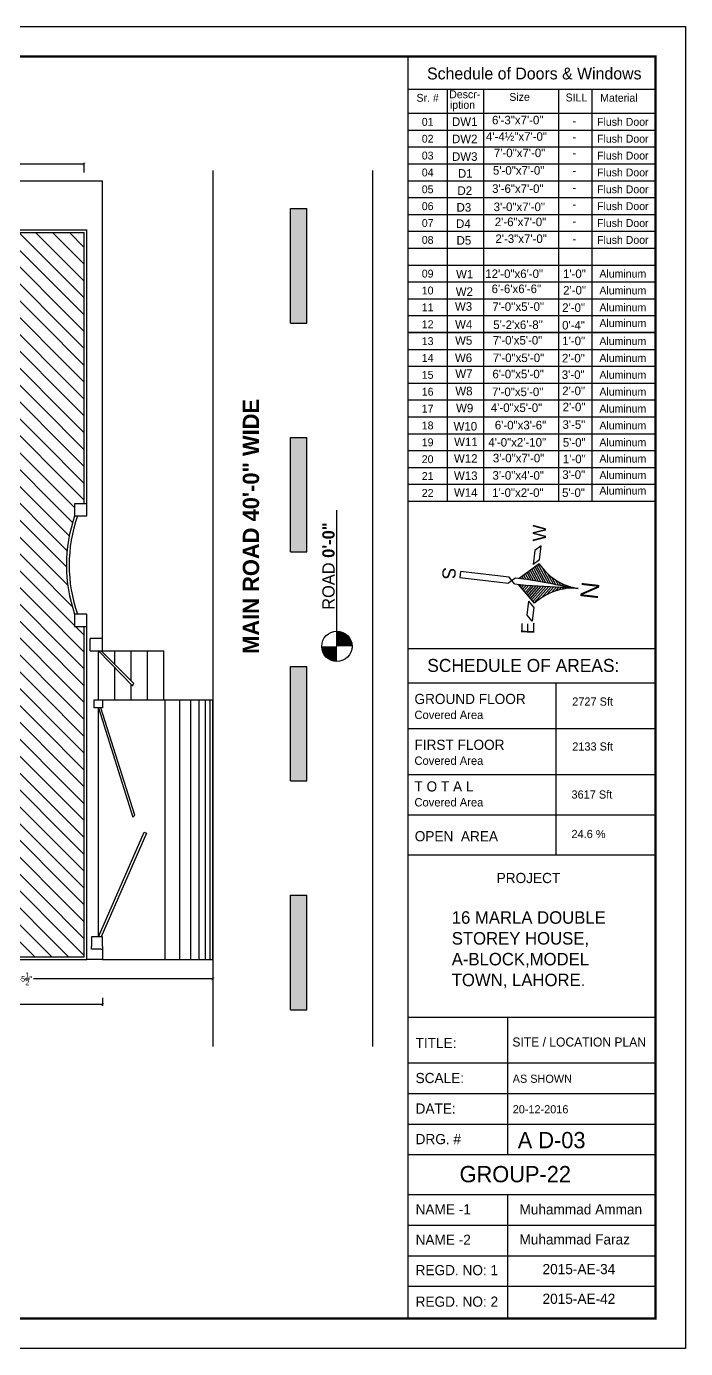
# Model space of a CAD drawing. Extents: x 10753 to 18704, y -5361 to 1140.
# Drawn here: x 12210 to 12694, y -2716 to -1746 of the extents above; entities that cross this region are included whole.
import ezdxf
from ezdxf.enums import TextEntityAlignment as Align

# ---------------------------------------------------------------- set-up
doc = ezdxf.new("R2010")
doc.units = 0
doc.header["$LTSCALE"] = 30
doc.header["$MEASUREMENT"] = 0
doc.header["$PDMODE"] = 3
doc.layers.get('0').update_dxf_attribs({"linetype": 'CONTINUOUS'})
doc.layers.get('DEFPOINTS').update_dxf_attribs({"linetype": 'CONTINUOUS'})
doc.layers.add('BARS', color=1, linetype='CONTINUOUS', lineweight=18)
for name, color, linetype in [('CEILING SECTION', 33, 'CONTINUOUS'), ('DM', 210, 'CONTINUOUS'), ('DW', 60, 'CONTINUOUS'), ('SEAL', 1, 'CONTINUOUS'), ('stairs terrace', 1, 'CONTINUOUS'), ('TEXT', 13, 'CONTINUOUS'), ('Walls Hatch', 51, 'CONTINUOUS'), ('WL', 9, 'CONTINUOUS')]:
    doc.layers.add(name, color=color, linetype=linetype)
doc.styles.add('EE', font='eurr____.ttf')
doc.styles.add('ROMAND', font='stylu.ttf', dxfattribs={"height": 2})
doc.styles.add('SEAL TEXT', font='stylu.ttf', dxfattribs={"height": 6})
doc.styles.get("Standard").update_dxf_attribs({"font": 'stylu.ttf', "height": 3})
doc.styles.add('Work Dim', font='stylu.ttf', dxfattribs={"height": 4})
doc.dimstyles.new('dim small', dxfattribs={"dimtxt": 4, "dimasz": 2, "dimexe": 1, "dimexo": 3, "dimgap": 0.09375, "dimtad": 0, "dimdec": 1, "dimzin": 0, "dimdsep": 46, "dimlunit": 4, "dimtxsty": 'Work Dim', "dimblk1": 'ARCHTICK', "dimblk2": 'ARCHTICK', "dimsah": 1, "dimcen": 0.09375, "dimclrd": 256, "dimclre": 256, "dimclrt": 3, "dimadec": 0, "dimazin": 0, "dimtfac": 1, "dimtdec": 1, "dimtofl": 0, "dimtmove": 1, "dimatfit": 3, "dimldrblk": 'ARCHTICK', "dimfxl": 6, "dimfxlon": 1, "dimtolj": 1, "dimtzin": 0, "dimarcsym": 0})

# ---------------------------------------------------------------- blocks, each defined once
blk = doc.blocks.new('_ArchTick')
at = {"color": 0, "linetype": 'ByBlock', "const_width": 0.15}
blk.add_lwpolyline([(-0.5, -0.5), (0.5, 0.5)], dxfattribs=at)
blk = doc.blocks.new('*D716')
at = {"layer": 'DEFPOINTS', "color": 0, "transparency": 16777216}
for p in [(12252.77278182469, -1846.759598402774), (11731.27278182469, -1860.338668866759), (12252.77278182469, -1860.338668866759)]:
    blk.add_point(p, dxfattribs=at)
at = {"layer": 'DM', "lineweight": -2, "transparency": 16777216}
for p, q in [((11731.27278182469, -1852.759598402774), (11731.27278182469, -1845.759598402774)), ((11731.27278182469, -1846.759598402774), (11955.09786598727, -1846.759598402774)), ((12252.77278182469, -1846.759598402774), (11974.50059292724, -1846.759598402774)), ((12252.77278182469, -1852.759598402774), (12252.77278182469, -1845.759598402774))]:
    blk.add_line(p, q, dxfattribs=at)
at = {"layer": 'DM', "lineweight": -2, "transparency": 16777216, "xscale": 2, "yscale": 2, "zscale": 2, "rotation": 180}
blk.add_blockref('_ArchTick', (11731.27278182469, -1846.759598402774), dxfattribs=at)
at = {"layer": 'DM', "lineweight": -2, "transparency": 16777216, "xscale": 2, "yscale": 2, "zscale": 2}
blk.add_blockref('_ArchTick', (12252.77278182469, -1846.759598402774), dxfattribs=at)
at = {"layer": 'DM', "color": 3, "transparency": 16777216, "insert": (11964.79922945726, -1846.759598402774), "char_height": 4, "attachment_point": 5, "style": 'Work Dim'}
blk.add_mtext('\\A1;43\'-5{\\H1.000000x;\\S1/2;}"', dxfattribs=at)
blk = doc.blocks.new('*D717')
at = {"layer": 'DEFPOINTS', "color": 0, "transparency": 16777216}
for p in [(12053.77278182469, -2430.437956256723), (12347.18736365891, -2430.437956256723), (12347.18736365891, -2444.602920079489)]:
    blk.add_point(p, dxfattribs=at)
at = {"layer": 'DM', "lineweight": -2, "transparency": 16777216}
for p, q in [((12053.77278182469, -2438.602920079489), (12053.77278182469, -2445.602920079489)), ((12053.77278182469, -2444.602920079489), (12196.49025262007, -2444.602920079489)), ((12347.18736365891, -2444.602920079489), (12215.5064495454, -2444.602920079489)), ((12347.18736365891, -2438.602920079489), (12347.18736365891, -2445.602920079489))]:
    blk.add_line(p, q, dxfattribs=at)
at = {"layer": 'DM', "lineweight": -2, "transparency": 16777216, "xscale": 2, "yscale": 2, "zscale": 2, "rotation": 180}
blk.add_blockref('_ArchTick', (12053.77278182469, -2444.602920079489), dxfattribs=at)
at = {"layer": 'DM', "lineweight": -2, "transparency": 16777216, "xscale": 2, "yscale": 2, "zscale": 2}
blk.add_blockref('_ArchTick', (12347.18736365891, -2444.602920079489), dxfattribs=at)
at = {"layer": 'DM', "color": 3, "transparency": 16777216, "insert": (12205.99835108274, -2444.602920079489), "char_height": 4, "attachment_point": 5, "style": 'Work Dim'}
blk.add_mtext('\\A1;24\'-5{\\H1.000000x;\\S1/2;}"', dxfattribs=at)
blk = doc.blocks.new('*D797')
at = {"layer": 'DEFPOINTS', "color": 0, "transparency": 16777216}
for p in [(11348.77278182469, -2455.584975075016), (11348.77278182469, -2463.316482712105), (12266.21028182469, -2455.584975075041)]:
    blk.add_point(p, dxfattribs=at)
at = {"layer": 'DM', "lineweight": -2, "transparency": 16777216}
for p, q in [((11348.77278182469, -2458.584975075016), (11348.77278182469, -2464.316482712105)), ((11348.77278182469, -2463.316482712105), (11815.12329168166, -2463.316482712105)), ((12266.21028182469, -2463.316482712105), (11834.32104058357, -2463.316482712105)), ((12266.21028182469, -2458.584975075041), (12266.21028182469, -2464.316482712105))]:
    blk.add_line(p, q, dxfattribs=at)
at = {"layer": 'DM', "lineweight": -2, "transparency": 16777216, "xscale": 2, "yscale": 2, "zscale": 2, "rotation": 180}
blk.add_blockref('_ArchTick', (11348.77278182469, -2463.316482712105), dxfattribs=at)
at = {"layer": 'DM', "lineweight": -2, "transparency": 16777216, "xscale": 2, "yscale": 2, "zscale": 2}
blk.add_blockref('_ArchTick', (12266.21028182469, -2463.316482712105), dxfattribs=at)
at = {"layer": 'DM', "color": 3, "transparency": 16777216, "insert": (11824.72216613261, -2463.316482712105), "char_height": 4, "attachment_point": 5, "style": 'Work Dim'}
blk.add_mtext('\\A1;76\'-5{\\H1.000000x;\\S1/2;}"', dxfattribs=at)
blk = doc.blocks.new('BLOCK')
at = {"layer": 'stairs terrace'}
h = blk.add_hatch(dxfattribs=at)
h.set_pattern_fill('ANSI31', color=256, scale=58.36907549622421, angle=273.2951527691867, style=0)
h.set_pattern_definition([(318.2951527691867, (9099.257400896404, 6632.302232284373), (4.854070947166392, 5.447161918197534), [])])
h.paths.add_polyline_path([(2258.703908575431, 1380.969321950135), (2259.510231720771, 1387.828215985047), (2189.162057855225, 1328.409655007383, -0.2108708966813517), (2244.387122809988, 1165.573660447791), (2249.111960546962, 1205.764943009044, -0.0186174536300458)])
h = blk.add_hatch(dxfattribs=at)
h.set_pattern_fill('ANSI31', color=256, scale=58.36907549622421, angle=273.2951527691867, style=0)
h.set_pattern_definition([(208.2951527691867, (-3155.793786871771, 8072.990974483167), (-3.458467817693426, 6.424373749803567), [])])
h.paths.add_polyline_path([(2244.38712280999, 1165.573660447826), (2249.111960546962, 1205.764943009044, 0.0186174536300478), (2280.413605632307, 1378.417156670125), (2281.219928777646, 1385.276050705021), (2335.870269257962, 1311.162818146597, 0.2108708966813101)])
for p, q in [((2285.064779366278, 1605.20500272801), (2263.880027165666, 1424.999372591368)), ((2306.774476423155, 1602.652837447981), (2285.064779366278, 1605.20500272801)), ((2285.589724222544, 1422.447207311359), (2306.774476423155, 1602.652837447981)), ((2273.371678663222, 1412.12741299114), (2263.88002716567, 1424.999372591372)), ((2189.162057855225, 1328.409655007384), (2259.510231720772, 1387.828215985049)), ((2261.153633103893, 1401.807618670932), (2258.703908575427, 1380.969321950102)), ((2261.153633103893, 1401.807618670932), (2273.371678663222, 1412.12741299114)), ((2273.371678663222, 1412.12741299114), (2285.58972422255, 1422.447207311352)), ((2282.863330160774, 1399.25545339091), (2273.371678663222, 1412.12741299114)), ((2280.413605632318, 1378.417156670183), (2282.863330160774, 1399.25545339091)), ((2335.870269257964, 1311.162818146597), (2281.219928777648, 1385.276050705012)), ((2122.214474995594, 1336.279930493428), (2145.088990535039, 1355.600557053156)), ((2174.344698029442, 1330.151565601068), (2122.214474995594, 1336.279930493428)), ((2145.088990535039, 1355.600557053156), (2197.219213568888, 1349.472192160797)), ((2174.344698029442, 1330.151565601068), (2197.219213568888, 1349.472192160797)), ((2385.047667138207, 1327.39131021458), (2332.917444104357, 1333.519675106941)), ((2350.687629083747, 1309.420907552911), (2332.917444104357, 1333.519675106941)), ((2402.817852117593, 1303.292542660553), (2385.047667138207, 1327.39131021458)), ((2350.687629083747, 1309.420907552911), (2402.817852117593, 1303.292542660553)), ((2249.111960546958, 1205.764943009023), (2244.387122809997, 1165.57366044787))]:
    blk.add_line(p, q, dxfattribs=at)
for centre, radius, start, end in [((4605.782349093038, 1164.608608919732), 2357.029733390223, 174.7331885621997, 178.9995017658657), ((-52.85237228422465, 1712.271975989431), 2357.029733390211, 347.5908037725131, 351.8571169761668), ((2032.307169097581, 1184.430395721025), 212.9166109814394, 354.9190026512809, 42.54925007560173), ((2455.058179549667, 1134.732306975432), 212.9166109814394, 124.0410554627424, 171.6713028871102)]:
    blk.add_arc(centre, radius, start, end, dxfattribs=at)
at = {"layer": 'TEXT'}
for s, height, rotation, p in [('S', 49.18319327229155, 177.58204103094, (2323.519150462255, 1669.20533060591)), ('E', 49.18319327229155, 359.2542309495952, (2074.829155078215, 1328.656741538964)), ('W', 49.18319327229155, 359.4702401753202, (2418.647588247435, 1285.698969125773)), ('N', 65.57759102972207, 353.4275486499761, (2201.298405851566, 1093.821789632456))]:
    blk.add_text(s, height=height, rotation=rotation, dxfattribs=at).set_placement(p)

msp = doc.modelspace()

# ---------------------------------------------------------------- hatches: boundary and pattern name
h = msp.add_hatch(color=6)
h.dxf.hatch_style = 1
h.paths.add_polyline_path([(12438.12197156224, -2189.462728377301), (12438.12197156224, -2200.586711219458), (12449.24595440439, -2200.586711219458, 0.4142135623730946)])
h = msp.add_hatch(color=6)
h.dxf.hatch_style = 1
h.paths.add_polyline_path([(12426.99798872008, -2200.586711219458, 0.4142135623730951), (12438.12197156224, -2211.710694061614), (12438.12197156224, -2200.586711219458)])
at = {"layer": 'DW'}
h = msp.add_hatch(color=0, dxfattribs=at)
h.dxf.hatch_style = 1
h.paths.add_polyline_path([(12416.00020732485, -2383.310729769087), (12404.00020732485, -2383.310729769087), (12404.00020732485, -2467.310729769089), (12416.00020732485, -2467.310729769089)])
h.paths.add_polyline_path([(12404.00020732485, -2299.310729769089), (12416.00020732485, -2299.310729769089), (12416.00020732485, -2215.310729769087), (12404.00020732485, -2215.310729769087)])
h.paths.add_polyline_path([(12404.00020732485, -2131.310729769089), (12416.00020732485, -2131.310729769089), (12416.00020732485, -2047.310729769087), (12404.00020732485, -2047.310729769087)])
h.paths.add_polyline_path([(12404.00020732485, -1963.310729769087), (12416.00020732485, -1963.310729769087), (12416.00020732485, -1879.310729769087), (12404.00020732485, -1879.310729769087)])
at = {"layer": 'Walls Hatch', "linetype": 'Continuous'}
h = msp.add_hatch(dxfattribs=at)
h.set_pattern_fill('ANSI31', color=21, scale=70, angle=90)
h.set_pattern_definition([(135, (0, 0), (-6.187184335382291, -6.18718433538229), [])])
edge = h.paths.add_edge_path()
edge.add_line((11977.40362805671, -1896.937956256723), (11977.4036280567, -1942.979453534797))
edge.add_arc((11973.73710435258, -2104.937956256844), 162.0000000001244, 87.15679372216482, 88.70312177154813, ccw=False)
edge.add_arc((11973.73710435256, -2104.937956256744), 162.0000000000255, 73.58114073303608, 87.15679372215601, ccw=False)
edge.add_arc((11973.73710435255, -2104.937956256644), 161.9999999999318, 69.32298051667169, 73.58114073302312, ccw=False)
edge.add_line((12030.93924314125, -1953.373068113066), (12063.77850817543, -1970.265963631653))
edge.add_arc((11973.73710435255, -2104.9379562567), 161.9999999999865, 34.58406417918741, 56.23339808650172, ccw=False)
edge.add_arc((11973.73710435256, -2104.937956256722), 161.9999999999966, 21.744475772257715, 34.584064179194684, ccw=False)
edge.add_arc((11973.73710435254, -2104.937956256736), 162.0000000000184, 16.682382807964416, 21.744475772259875, ccw=False)
edge.add_arc((11973.73710435256, -2104.937956256711), 161.9999999999922, 3.169728746786575, 16.68238280795822, ccw=False)
edge.add_arc((11973.73710435253, -2104.937956256765), 162.000000000024, -1.8923642174050883, 3.169728746804992, ccw=False)
edge.add_arc((11973.73710435257, -2104.937956256711), 161.9999999999858, 345.2680473757527, 358.10763578257513, ccw=False)
edge.add_arc((11973.73710435255, -2104.937956256721), 162.0000000000039, 330.0082739966348, 345.2680473757584, ccw=False)
edge.add_line((12114.0449153899, -2185.917695462936), (12086.77278182469, -2185.917695462936))
edge.add_line((12086.77278182469, -2185.917695462936), (12086.77278311464, -2395.26881225121))
edge.add_line((12086.77278311464, -2395.26881225121), (12055.77278311464, -2395.268819752445))
edge.add_line((12055.77278311464, -2395.268819752445), (12055.77278182469, -2428.437956256722))
edge.add_line((12055.77278182469, -2428.437956256722), (12252.77278182469, -2428.437956256722))
edge.add_line((12252.77278182469, -2428.437956256722), (12252.77278182469, -2185.937956256722))
edge.add_line((12252.77278182469, -2185.937956256722), (12245.77278182469, -2185.937956256722))
edge.add_line((12245.77278182469, -2185.937956256722), (12245.77278182469, -2176.937956256722))
edge.add_arc((12350.77278182469, -2140.937956256722), 111, 161.0753555839487, 198.9246444160513, ccw=False)
edge.add_line((12245.77278182469, -2104.937956256722), (12245.77278182469, -2095.93795625672))
edge.add_line((12245.77278182469, -2095.93795625672), (12252.77278182469, -2095.93795625672))
edge.add_line((12252.77278182469, -2095.93795625672), (12252.77278182469, -1896.937956256723))
edge.add_line((12252.77278182469, -1896.937956256723), (11977.40362805671, -1896.937956256723))
h.paths.add_polyline_path([(12128.81778726308, -2365.430481328417), (12212.92243842587, -2365.430481328417), (12212.92243842587, -2340.837458072604), (12128.81778726308, -2340.837458072604)], flags=24)

# ---------------------------------------------------------------- linework, layer by layer
at = {"color": 6}
msp.add_line((12438.12197156224, -2200.586711219458), (12438.12197156224, -2100.690207036947), dxfattribs=at)
msp.add_circle((12438.12197156224, -2200.586711219458), 11.12398284215669, dxfattribs=at)
at = {"layer": 'CEILING SECTION', "color": 8}
for p, q in [((12275.21028182469, -2213.858480266744), (12275.21028182469, -2203.851768235273)), ((12287.21028182469, -2225.867410845639), (12287.21028182469, -2203.851768235273)), ((12299.21028182469, -2239.727884953355), (12299.21028182469, -2203.851768235273)), ((12311.21028182469, -2239.727884953355), (12311.21028182469, -2203.851768235273)), ((12275.21028182469, -2239.727884953355), (12275.21028182469, -2216.204585489948)), ((12287.21028182469, -2239.727884953355), (12287.21028182469, -2228.557402744623)), ((12265.83284547508, -2239.727884953359), (12347.18736365891, -2239.727884953359)), ((12312.18736365891, -2430.437956256723), (12312.18736365891, -2239.727884953355)), ((12323.02357055893, -2430.437956256723), (12323.02357055893, -2239.727884953355)), ((12331.06528929588, -2430.437956256723), (12331.06528929588, -2239.727884953355)), ((12337.18736365891, -2430.437956256723), (12337.18736365891, -2239.727884953355)), ((12341.7424890143, -2430.437956256723), (12341.7424890143, -2239.727884953355)), ((12345.31659775239, -2430.437956256723), (12345.31659775239, -2239.727884953355)), ((12347.18736365891, -2430.437956256723), (12347.18736365891, -2239.727884953359)), ((12263.18736365891, -2413.870011726551), (12263.18736365891, -2245.727884953357)), ((12266.21028182469, -2430.437956256723), (12347.18736365891, -2430.437956256723))]:
    msp.add_line(p, q, dxfattribs=at)
at = {"layer": 'DW', "color": 0}
for p, q in [((12347.41388882138, -2494.324193521931), (12347.41388882137, -1851.47181097351)), ((12464.47061155538, -2494.324193521931), (12464.47061155538, -1851.47181097351)), ((12404.00020732485, -1963.310729769087), (12404.00020732485, -1879.310729769087)), ((12404.00020732485, -1879.310729769087), (12416.00020732485, -1879.310729769087)), ((12416.00020732485, -1963.310729769087), (12416.00020732485, -1879.310729769087)), ((12404.00020732485, -1963.310729769087), (12416.00020732485, -1963.310729769087)), ((12404.00020732485, -2131.310729769089), (12404.00020732485, -2047.310729769087)), ((12404.00020732485, -2047.310729769087), (12416.00020732485, -2047.310729769087)), ((12416.00020732485, -2131.310729769089), (12416.00020732485, -2047.310729769087)), ((12404.00020732485, -2131.310729769089), (12416.00020732485, -2131.310729769089)), ((12404.00020732485, -2299.310729769089), (12404.00020732485, -2215.310729769087)), ((12404.00020732485, -2215.310729769087), (12416.00020732485, -2215.310729769087)), ((12416.00020732485, -2299.310729769089), (12416.00020732485, -2215.310729769087)), ((12404.00020732485, -2299.310729769089), (12416.00020732485, -2299.310729769089)), ((12404.00020732485, -2467.310729769089), (12404.00020732485, -2383.310729769087)), ((12404.00020732485, -2383.310729769087), (12416.00020732485, -2383.310729769087)), ((12416.00020732485, -2467.310729769089), (12416.00020732485, -2383.310729769087)), ((12404.00020732485, -2467.310729769089), (12416.00020732485, -2467.310729769089))]:
    msp.add_line(p, q, dxfattribs=at)
at = {"layer": 'SEAL', "color": 1}
for p, q in [((12490.26102133565, -1767.726832396476), (12490.26102133565, -2693.86308125651)), ((12671.80477951641, -1767.726832396476), (12490.26102133565, -1767.726832396476)), ((12671.80477951641, -1767.726832396476), (12490.26102133565, -1767.726832396476)), ((12490.26102133565, -1791.718187974866), (12671.80477951641, -1791.718187974866)), ((12519.14298286441, -1791.718187974866), (12519.14298286441, -2094.038541463667)), ((12545.58257518563, -1791.718187974866), (12545.58257518563, -2094.038541463667)), ((12600.69631113729, -1791.718187974866), (12600.69631113728, -2094.038541463667)), ((12625.18168914567, -1791.718187974866), (12625.18168914567, -2094.038541463667)), ((12490.26102133565, -1809.344920680233), (12671.80477951641, -1809.344920680233)), ((12490.26102133565, -1821.722904192551), (12671.80477951641, -1821.722904192551)), ((12490.26102133565, -1834.100887704875), (12671.80477951641, -1834.100887704875)), ((12490.26102133565, -1846.478871217203), (12671.80477951641, -1846.478871217203)), ((12490.26102133565, -1858.856854729525), (12671.80477951641, -1858.856854729525)), ((12490.26102133565, -1871.234838241848), (12671.80477951641, -1871.234838241848)), ((12490.26102133565, -1883.612821754174), (12671.80477951641, -1883.612821754174)), ((12490.26102133565, -1895.990805266496), (12671.80477951641, -1895.990805266496)), ((12490.26102133565, -1908.368788778821), (12671.80477951641, -1908.368788778821)), ((12490.26102133565, -1920.746772291145), (12671.80477951641, -1920.746772291145)), ((12490.26102133565, -1933.124755803468), (12671.80477951641, -1933.124755803468)), ((12490.26102133565, -1945.50273931579), (12671.80477951641, -1945.50273931579)), ((12489.89520566103, -1957.880722828113), (12671.43896384176, -1957.880722828113)), ((12489.89520566103, -1957.880722828113), (12629.94402973128, -1957.880722828113)), ((12489.89520566103, -1957.880722828113), (12671.43896384175, -1957.880722828113)), ((12490.26102133565, -1957.880722828113), (12671.80477951641, -1957.880722828113)), ((12490.26102133565, -1957.880722828113), (12671.80477951641, -1957.880722828113)), ((12671.80477951641, -1970.258706340438), (12490.26102133565, -1970.258706340438)), ((12490.26102133565, -1970.258706340438), (12671.80477951641, -1970.258706340438)), ((12490.26102133565, -1982.63668985276), (12671.80477951641, -1982.63668985276)), ((12490.26102133565, -1995.014673365083), (12671.80477951641, -1995.014673365083)), ((12490.26102133565, -2007.392656877407), (12671.80477951641, -2007.392656877407)), ((12490.26102133565, -2019.77064038973), (12671.80477951641, -2019.77064038973)), ((12490.26102133565, -2032.148623902052), (12671.80477951641, -2032.148623902052)), ((12490.26102133565, -2044.526607414375), (12671.80477951641, -2044.526607414375)), ((12490.26102133565, -2056.904590926697), (12671.80477951641, -2056.904590926697)), ((12490.26102133565, -2069.282574439021), (12671.80477951641, -2069.282574439021)), ((12490.26102133565, -2081.660557951345), (12671.80477951641, -2081.660557951345)), ((12490.26102133565, -2094.038541463667), (12671.80477951641, -2094.038541463667)), ((12671.80477951641, -2202.420325560751), (12490.26102133565, -2202.420325560747)), ((12671.80477951641, -2227.62025669276), (12490.26102133565, -2227.620256692762)), ((12598.80209577486, -2227.62025669276), (12598.80209577486, -2353.927050891543)), ((12671.80477951641, -2261.238107085351), (12490.26102133565, -2261.238107085351)), ((12671.80477951641, -2294.855957477935), (12490.26102133565, -2294.855957477935)), ((12671.80477951641, -2324.391504184739), (12490.26102133565, -2324.391504184739)), ((12671.80477951641, -2324.391504184739), (12490.26102133565, -2324.391504184739)), ((12671.80477951641, -2353.927050891543), (12490.26102133565, -2353.927050891543)), ((12671.80477951641, -2472.948621635203), (12490.26102133565, -2472.948621635203)), ((12563.3873513096, -2472.948621635203), (12563.3873513096, -2573.790211335258)), ((12671.80477951641, -2506.566472027788), (12490.26102133565, -2506.566472027788)), ((12671.80477951641, -2528.97837228952), (12490.26102133565, -2528.97837228952)), ((12671.80477951641, -2551.39027255124), (12490.26102133565, -2551.39027255124)), ((12671.80477951641, -2573.790211335258), (12490.26102133565, -2573.790211335258)), ((12671.80477951641, -2573.790211335258), (12490.26102133565, -2573.790211335258)), ((12671.80477951641, -2603.221372846549), (12490.26102133565, -2603.221372846549)), ((12563.3873513096, -2603.221372846549), (12563.3873513096, -2692.868973893436)), ((12671.80477951641, -2625.633273108272), (12490.26102133565, -2625.633273108272)), ((12671.80477951641, -2648.045173369992), (12490.26102133565, -2648.045173369992)), ((12671.80477951641, -2670.457073631713), (12490.26102133565, -2670.457073631713))]:
    msp.add_line(p, q, dxfattribs=at)
msp.add_lwpolyline([(12693.8556425845, -1745.675969328384), (12693.8556425845, -2715.913944324605), (11248.71717155844, -2715.913944324605), (11248.71717155844, -1745.675969328384)], close=True, dxfattribs=at)
at = {"layer": 'stairs terrace', "color": 251}
for p, q in [((11348.77278182469, -1858.937956256722), (12266.21028182469, -1858.937956256722)), ((12266.21028182469, -2194.851768235273), (12266.21028182469, -1858.937956256722)), ((12266.21028182469, -2194.851768235273), (12257.21028182469, -2194.851768235273)), ((12257.21028182469, -2203.851768235273), (12257.21028182469, -2194.851768235273)), ((12266.21028182469, -2203.851768235273), (12266.21028182469, -2194.851768235273)), ((12257.21028182469, -2203.851768235273), (12266.21028182469, -2203.851768235273)), ((12263.21028182469, -2203.851768235273), (12288.29469592453, -2229.673700178257)), ((12263.21028182469, -2239.727884953355), (12263.21028182469, -2203.851768235273)), ((12263.44285509769, -2203.851768235273), (12311.21028182469, -2203.851768235273)), ((12289.26765745188, -2227.926317602433), (12265.21101139935, -2203.851768235273)), ((12288.29469592453, -2229.673700178257), (12289.26765745188, -2227.926317602433)), ((12260.21028182469, -2239.727884953359), (12266.21028182469, -2239.727884953359)), ((12260.21028182469, -2245.727884953357), (12260.21028182469, -2239.727884953359)), ((12266.21028182469, -2239.727884953359), (12266.21028182469, -2245.727884953357)), ((12263.21028182469, -2245.727884953357), (12260.21028182469, -2245.727884953357)), ((12263.18736365891, -2245.727884953357), (12288.47615583588, -2325.830799945449)), ((12266.21028182469, -2245.727884953357), (12263.21028182469, -2245.727884953357)), ((12289.95627775085, -2324.485720350476), (12265.00634647935, -2245.727884953357)), ((12288.47615583588, -2325.830799945449), (12289.95627775085, -2324.485720350476)), ((12263.18736365891, -2413.870011726551), (12296.74401931531, -2336.863837550988)), ((12298.57749965283, -2337.662805542808), (12265.21028182469, -2413.870011726551)), ((12296.74401931531, -2336.863837550988), (12298.57749965283, -2337.662805542808)), ((12266.21028182469, -2413.870011726551), (12258.21028182469, -2413.870011726551)), ((12258.21028182469, -2413.870011726551), (12258.21028182469, -2420.870011726551)), ((12266.21028182469, -2420.870011726551), (12266.21028182469, -2413.870011726551)), ((12258.21028182469, -2422.870011726551), (12258.21028182469, -2420.870011726551)), ((12265.21028182469, -2422.870011726551), (12258.21028182469, -2422.870011726551)), ((12265.21028182469, -2422.870011726551), (12266.21028182469, -2422.870011726551)), ((12266.21028182469, -2420.870011726551), (12266.21028182469, -2430.437956256723)), ((12266.21028182469, -2430.437956256723), (12254.77278182469, -2430.437956256723))]:
    msp.add_line(p, q, dxfattribs=at)
at = {"layer": 'stairs terrace'}
for p, q in [((11977.40362805671, -1894.937956256723), (12254.77278182469, -1894.937956256723)), ((11977.40362805671, -1896.937956256723), (12252.77278182469, -1896.937956256723)), ((12252.77278182469, -2095.93795625672), (12252.77278182469, -1896.937956256723)), ((12254.77278182469, -2095.93795625672), (12254.77278182469, -1894.937956256723))]:
    msp.add_line(p, q, dxfattribs=at)
for points in [[(12245.77278182469, -2095.93795625672), (12245.77278182469, -2104.937956256722), (12254.77278182469, -2104.937956256722), (12254.77278182469, -2095.93795625672)], [(12245.77278182469, -2176.937956256723), (12245.77278182469, -2185.937956256722), (12254.77278182469, -2185.937956256722), (12254.77278182469, -2176.937956256723)]]:
    msp.add_lwpolyline(points, close=True, dxfattribs=at)
for points in [[(12053.77278182469, -2389.937964241908), (12053.77278182469, -2430.437956256723), (12254.77278182469, -2430.437956256723), (12254.77278182469, -2185.937956256722)], [(12055.77278182469, -2389.937963757958), (12055.77278182469, -2428.437956256722), (12252.77278182469, -2428.437956256722), (12252.77278182469, -2185.937956256722)]]:
    msp.add_lwpolyline(points, dxfattribs=at)
for radius, start, end in [(111.0000000000037, 161.0753555840146, 198.9246444159854), (109.0000000000037, 160.7145183612213, 199.2854816387787)]:
    msp.add_arc((12350.77278182469, -2140.937956256722), radius, start, end, dxfattribs=at)
at = {"layer": 'WL', "const_width": 1.837571922341326}
msp.add_lwpolyline([(12671.80477951641, -1767.726832396476), (12671.80477951641, -2693.86308125651), (11270.76803462654, -2693.86308125651), (11270.76803462654, -1767.726832396479)], close=True, dxfattribs=at)

# ---------------------------------------------------------------- block references
at = {"xscale": 0.1975498352399264, "yscale": 0.1975498352399264, "zscale": 0.1975498352399264, "rotation": 90}
msp.add_blockref('BLOCK', (12845.4513577191, -2601.452275833906), dxfattribs=at)

# ---------------------------------------------------------------- texts
at = {"color": 6, "char_height": 9, "attachment_point": 1, "rotation": 90, "style": 'EE'}
for s, width, heights, insert in [('\\pi-18,l27,t27;{\\fEuroRoman|b1|i0|c2|p2; \\H1.3333x;MAIN ROAD 40\'-0" WIDE}', 204.8841748514387, [12.43573561046519], (12369.08983823687, -2218.461848477181)), ('ROAD {\\fEuroRoman|b1|i0|c2|p2;0\'-0"}', 87.9658788044944, [27.67209692558767], (12427.46650958541, -2173.76836905077))]:
    msp.add_mtext_dynamic_manual_height_columns(s, width=width, gutter_width=45, heights=heights, dxfattribs=dict(at, insert=insert))
at = {"layer": 'BARS', "ltscale": 8, "style": 'SEAL TEXT'}
for s, p in [('DW1', (12522.55439401022, -1818.726767185719)), ('6\'-3"x7\'-0"', (12551.93571276352, -1817.541888492354)), ('4\'-4½"x7\'-0"', (12547.52908009467, -1829.572381648891)), ('-', (12610.83525222369, -1818.079992297149)), ('DW2', (12522.55439401022, -1831.348746870451)), ('-', (12610.83525222369, -1829.771333620179)), ('DW3', (12522.55439401022, -1844.305875417526)), ('7\'-0"x7\'-0"', (12553.29935567117, -1841.60287480544)), ('-', (12610.83525222369, -1841.648252499591)), ('D1 ', (12526.91442361892, -1856.684895113585)), ('5\'-0"x7\'-0"', (12552.61887613698, -1854.48181191794)), ('-', (12610.83525222369, -1854.501723509195)), ('3\'-6"x7\'-0"', (12551.98563983062, -1867.836261610652)), ('D2', (12526.57906117048, -1869.30683007006)), ('-', (12610.83525222369, -1867.120952614074)), ('D3', (12525.90823034732, -1881.593705620699)), ('3\'-0"x7\'-0"', (12553.10894830669, -1881.190666575098)), ('-', (12610.83525222369, -1879.369026606215)), ('D4', (12525.57297382507, -1893.545432308998)), ('2\'-6"x7\'-0"', (12553.96130652199, -1892.228192329516)), ('-', (12610.83525222369, -1891.802678154727)), ('D5', (12525.90833627354, -1905.832218403119)), ('2\'-3"x7\'-0"', (12554.43387360846, -1904.589674620101)), ('-', (12610.83525222369, -1904.79301764409)), ('W1', (12525.56142786586, -1930.588924233314)), ('12\'-0"x6\'-0"', (12546.98440293137, -1930.322768199396)), ('1\'-0"', (12603.94898792345, -1930.328292596211)), ('W2', (12525.32065754199, -1943.413760228077)), ('6\'-6\'x6\'-6"', (12551.60066809372, -1941.363660580804)), ('2\'-0"', (12604.11391506567, -1942.407472673468)), ('W3', (12524.71603061344, -1954.31358131055)), ('7\'-0\'\'x5\'-0"', (12552.15288563766, -1954.400037116889)), ('2\'-0"', (12603.38842630713, -1955.154625706285)), ('W4', (12524.82431755363, -1967.473413979179)), ('5\'-2\'x6\'-8"', (12552.81119306564, -1967.727417021583)), ('0\'-4"', (12603.32275080856, -1968.068245023731)), ('W5', (12524.82431755363, -1979.271357099756)), ('7\'-0\'x5\'-0"', (12552.48388101076, -1979.128078127912)), ('1\'-0"', (12603.43471483509, -1979.563245723768)), ('W6', (12524.72178096167, -1991.986665332406)), ('7\'-0"x5\'-0"', (12552.48388101076, -1991.982082927461)), ('2\'-0"', (12603.21068085577, -1992.246621070557)), ('W7', (12524.99348174509, -2003.695183777417)), ('6\'-0"x5\'-0"', (12552.21261136006, -2003.905690192621)), ('3\'-0"', (12603.09329725877, -2004.370848740157)), ('W8', (12525.00576918796, -2016.401546517693)), ('7\'-0"x5\'-0"', (12551.89593137558, -2016.975436696603)), ('2\'-0"', (12603.40870309013, -2016.254745123467)), ('W9', (12525.54895890233, -2028.881573483467)), ('4\'-0"x5\'-0"', (12551.05691266821, -2028.567902185825)), ('2\'-0"', (12603.68886109084, -2028.063110885145)), ('W10', (12523.70128764883, -2042.23868618556)), ('6\'-0"x3\'-6"', (12553.96174512205, -2041.368863633538)), ('3\'-5"', (12603.59549248054, -2040.996364931868)), ('W11', (12524.12541627917, -2053.686685157319)), ('4\'-0"x2\'-10"', (12549.20603268558, -2054.005214168465)), ('5\'-0"', (12603.83117834531, -2054.093125565063)), ('W12', (12524.01768930187, -2065.860285611504)), ('3\'-0"x7\'-0"', (12552.55116320909, -2065.590940256317)), ('1\'-0"', (12603.87635052033, -2066.215774185389)), ('W13', (12524.01768930187, -2078.541528022704)), ('3\'-0"x4\'-0"', (12552.29607380255, -2078.284371599558)), ('3\'-0"', (12603.47092323249, -2077.686682455309)), ('W14', (12524.01768930187, -2090.835028024482)), ('1\'-0"x2\'-0"', (12552.04708013087, -2090.948179271452)), ('5\'-0"', (12603.30726720504, -2090.973448742739))]:
    msp.add_text(s, height=6.286829691348363, dxfattribs=at).set_placement(p)
at = {"layer": 'SEAL', "color": 1, "style": 'SEAL TEXT'}
for s, height, p in [('Schedule of Doors & Windows', 8.709785312485579, (12582.91627695846, -1784.551578940072)), ('Descr-', 5.776392305751042, (12531.89018288357, -1798.350576513208)), ('Size', 5.776392305751042, (12572.13174290979, -1800.288385378595)), ('Material', 5.776392305751042, (12644.99538837997, -1800.950855657547)), ('Sr. #', 5.776392305751042, (12504.71157524031, -1800.950855657547)), ('01', 5.776392305751042, (12504.71157524031, -1818.57758836291)), ('Flush Door', 5.776392305751042, (12647.86895518411, -1818.577588362914)), ('02', 5.776392305751042, (12504.71157524031, -1830.955571875232)), ('Flush Door', 5.776392305751042, (12647.86895518411, -1830.955571875234)), ('03', 5.776392305751042, (12504.71157524031, -1843.333555387555)), ('Flush Door', 5.776392305751042, (12647.86895518411, -1843.333555387562)), ('04', 5.776392305751042, (12504.71157524031, -1855.711538899881)), ('Flush Door', 5.776392305751042, (12647.86895518411, -1855.71153889989)), ('05', 5.776392305751042, (12504.71157524031, -1868.089522412207)), ('Flush Door', 5.776392305751042, (12647.86895518411, -1868.089522412204)), ('06', 5.776392305751042, (12504.71157524031, -1880.46750592453)), ('Flush Door', 5.776392305751042, (12647.86895518411, -1880.467505924537)), ('07', 5.776392305751042, (12504.71157524031, -1892.845489436855)), ('Flush Door', 5.776392305751042, (12647.86895518411, -1892.845489436861)), ('08', 5.776392305751042, (12504.71157524031, -1905.223472949181)), ('Flush Door', 5.776392305751042, (12647.86895518411, -1905.223472949183)), ('09', 5.776392305751042, (12504.71157524031, -1929.979439973825)), ('Aluminum', 5.776392305751042, (12647.86895518411, -1929.979439973821)), ('10', 5.776392305751042, (12504.71157524031, -1942.357423486145)), ('Aluminum', 5.776392305751042, (12647.86895518411, -1942.357423486145)), ('11', 5.776392305751042, (12504.71157524031, -1954.735406998474)), ('Aluminum', 5.776392305751042, (12647.86895518411, -1954.735406998467)), ('12', 5.776392305751042, (12504.71157524031, -1967.113390510795)), ('Aluminum', 5.776392305751042, (12647.86895518411, -1966.268097178461)), ('13', 5.776392305751042, (12504.71157524031, -1979.491374023116)), ('Aluminum', 5.776392305751042, (12647.86895518411, -1979.491374023118)), ('14', 5.776392305751042, (12504.71157524031, -1991.869357535442)), ('Aluminum', 5.776392305751042, (12647.86895518411, -1991.869357535442)), ('15', 5.776392305751042, (12504.71157524031, -2004.247341047766)), ('Aluminum', 5.776392305751042, (12647.86895518411, -2004.24734104777)), ('16', 5.776392305751042, (12504.71157524031, -2016.625324560091)), ('Aluminum', 5.776392305751042, (12647.86895518411, -2016.625324560092)), ('17', 5.776392305751042, (12504.71157524031, -2029.003308072414)), ('Aluminum', 5.776392305751042, (12647.86895518411, -2029.003308072416)), ('18', 5.776392305751042, (12504.71157524031, -2041.381291584736)), ('Aluminum', 5.776392305751042, (12647.86895518411, -2041.381291584738)), ('19', 5.776392305751042, (12504.71157524031, -2053.759275097058)), ('Aluminum', 5.776392305751042, (12647.86895518411, -2053.759275097064)), ('20', 5.776392305751042, (12504.71157524031, -2066.137258609382)), ('Aluminum', 5.776392305751042, (12647.86895518411, -2065.735177618843)), ('21', 5.776392305751042, (12504.71157524031, -2078.515242121704)), ('Aluminum', 5.776392305751042, (12647.86895518411, -2077.803354543809)), ('22', 5.776392305751042, (12504.71157524031, -2090.893225634028)), ('Aluminum', 5.776392305751042, (12647.86895518411, -2089.217872657304))]:
    msp.add_text(s, height=height, dxfattribs=at).set_placement(p, align=Align.CENTER)
at = {"layer": 'SEAL', "color": 1}
for s, height, style, p in [('SCHEDULE OF AREAS:', 9.525057611233077, 'ROMAND', (12504.45400894939, -2219.376768347815)), ('GROUND FLOOR', 7.47063342057496, 'ROMAND', (12495.03178333823, -2242.924829358284)), ('2727 Sft', 6.010300860931967, 'SEAL TEXT', (12610.74074517248, -2244.106975708278)), ('Covered Area', 6.124991212140431, 'SEAL TEXT', (12495.03178333823, -2253.932970774053)), ('FIRST FLOOR', 7.47063342057496, 'ROMAND', (12495.03178333823, -2276.542679750868)), ('2133 Sft', 6.010300860931967, 'SEAL TEXT', (12610.74074517248, -2277.095332451832)), ('Covered Area', 6.124991212140431, 'SEAL TEXT', (12495.03178333823, -2287.550821166642)), ('T O T A L', 7.47063342057496, 'ROMAND', (12495.03178333823, -2307.098791197056)), ('3617 Sft', 6.010300860931967, 'SEAL TEXT', (12610.19057611968, -2312.322234716935)), ('Covered Area', 6.124991212140431, 'SEAL TEXT', (12495.03178333823, -2318.106932612829)), ('OPEN  AREA', 7.47063342057496, 'ROMAND', (12495.25083878465, -2343.660387682366)), ('24.6 %%%', 6.010300860931967, 'SEAL TEXT', (12610.19057611968, -2341.310066333327)), ('PROJECT', 7.47063342057497, 'ROMAND', (12555.33577643607, -2374.327561897582)), ('TITLE:', 7.47063342057497, 'ROMAND', (12495.86399640109, -2495.360521896927)), ('SITE / LOCATION PLAN ', 6.626930673117598, 'SEAL TEXT', (12566.85776876552, -2494.267548130525)), ('SCALE:', 7.47063342057497, 'ROMAND', (12495.86399640109, -2521.106082884779)), ('AS SHOWN', 5.968723273077933, 'SEAL TEXT', (12567.0955686098, -2520.898121975323)), ('DATE:', 7.47063342057497, 'ROMAND', (12495.86399640109, -2543.517983146503)), ('20-12-2016', 5.968723273077933, 'SEAL TEXT', (12567.0955686098, -2543.310022237045)), ('DRG. #', 7.47063342057497, 'ROMAND', (12495.86399640109, -2565.92988340823)), ('A D-03', 11.93744654615587, 'SEAL TEXT', (12570.80378591001, -2568.903166023166)), ('GROUP-22', 11.95301347291989, 'Work Dim', (12528.12397025055, -2593.888955761026)), ('Muhammad Amman', 7.47063342057497, 'ROMAND', (12572.03524152412, -2617.488019560725)), ('NAME -1', 7.47063342057497, 'ROMAND', (12495.86399640109, -2617.488019560725)), ('NAME -2', 7.47063342057497, 'ROMAND', (12495.86399640109, -2639.791097060185)), ('Muhammad Faraz', 7.47063342057497, 'ROMAND', (12572.03524152412, -2639.541780309696)), ('REGD. NO: 1', 7.47063342057497, 'ROMAND', (12495.86399640109, -2662.094174559645)), ('2015-AE-34', 7.47063342057497, 'ROMAND', (12588.99212742081, -2661.326611252596)), ('REGD. NO: 2', 7.47063342057497, 'ROMAND', (12495.86399640109, -2685.223723471594)), ('2015-AE-42', 7.47063342057497, 'ROMAND', (12588.99212742081, -2683.111407726157))]:
    msp.add_text(s, height=height, dxfattribs=dict(at, style=style)).set_placement(p)
at = {"layer": 'SEAL', "color": 1, "attachment_point": 1}
for s, width, insert, char_height, style in [('SILL', 10.2046569001468, (12605.90883505594, -1794.927749653586), 5.776392305751042, 'SEAL TEXT'), ('iption', 12.76593426080217, (12521.03809034015, -1800.332444386387), 5.776392305751042, 'SEAL TEXT'), ('16 MARLA DOUBLE STOREY HOUSE,^JA-BLOCK,MODEL TOWN, LAHORE.', 136.0808682062416, (12522.36727366206, -2395.002910223801), 9.159620987531497, 'ROMAND')]:
    msp.add_mtext_dynamic_manual_height_columns(s, width=width, gutter_width=45, heights=[0], dxfattribs=dict(at, insert=insert, char_height=char_height, style=style))

# ---------------------------------------------------------------- dimensions: what is measured, and where the dimension line sits
at = {"layer": 'DM'}
for base, p1, p2, picture, middle in [((12252.77278182469, -1846.759598402774), (11731.27278182469, -1860.338668866759), (12252.77278182469, -1860.338668866759), '*D716', (11964.79922945726, -1846.759598402774)), ((12347.18736365891, -2444.602920079489), (12053.77278182469, -2430.437956256723), (12347.18736365891, -2430.437956256723), '*D717', (12205.99835108274, -2444.602920079489)), ((11348.77278182469, -2463.316482712105), (12266.21028182469, -2455.584975075041), (11348.77278182469, -2455.584975075016), '*D797', (11824.72216613261, -2463.316482712105))]:
    dim = msp.add_linear_dim(base=base, p1=p1, p2=p2, dimstyle='dim small', dxfattribs=at)
    dim.commit()
    dim.dimension.update_dxf_attribs({"geometry": picture, "text_midpoint": middle, "dimtype": 160})

doc.saveas('drawing.dxf')
